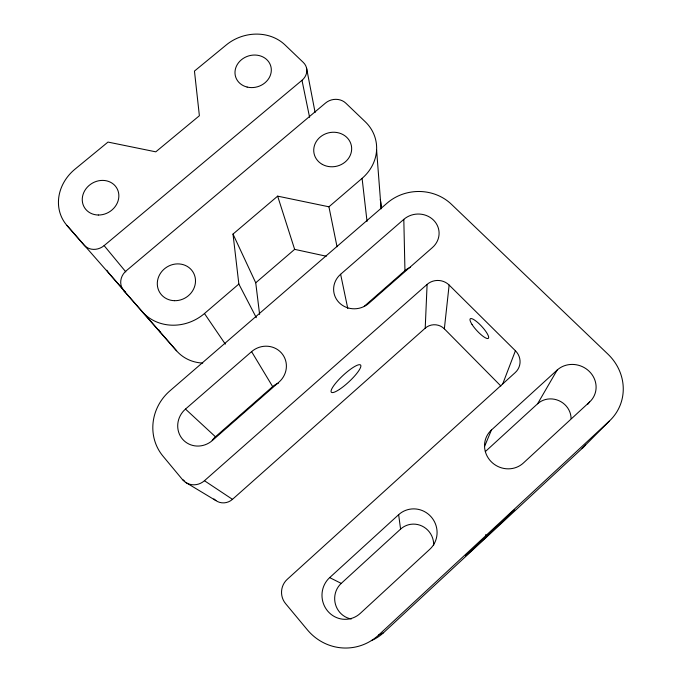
<?xml version="1.0" encoding="UTF-8"?>
<svg xmlns="http://www.w3.org/2000/svg" width="682" height="682" viewBox="0 0 682 682"><rect width="100%" height="100%" fill="white"/><g stroke="black" fill="none" stroke-linecap="round" stroke-linejoin="round"><path stroke-width="1.02" d="M213.918 498.917A13.955 13.393 -58.4 0 0 232.468 499.343L425.21 328.178L427.103 284.403A15.635 14.706 1.2 0 1 449.131 285.042L515.413 350.761A16.24 15.345 15.2 0 1 515.234 372.568L287.224 579.35A17.186 16.513 -87 0 0 285.536 603.561L307.343 629.793A51.943 50.042 82.5 0 0 378.732 634.959L383.548 632.7L582.104 448.483L609.179 421.22A50.187 46.726 22.7 0 0 607.935 354.146L451.39 204.25A45.839 42.403 -3.9 0 0 387.206 203.04L169.903 390.863A47.476 45.106 -46.5 0 0 162.921 456.062L182.426 479.531L184.251 480.631M500.878 386.012L444.349 328.835L449.131 285.042M502.745 383.847L515.413 350.761M484.638 446.309L491.407 430.052L557.151 370.079A23 21.415 22.6 0 1 589.308 371.426A23 21.415 22.6 0 1 589.606 401.988L587.586 404.46M485.337 451.586L537.587 403.787L557.151 370.079M487.025 536.197L514.74 509.718L465.38 556.026L487.025 536.197L485.601 534.662M378.732 634.959L609.179 421.22M589.606 401.988L523.35 463.052A23.06 22.012 29 0 1 491.049 461.535A23.06 22.012 29 0 1 491.407 430.052M329.67 577.611L398.646 514.68A23.299 22.719 57.4 0 1 430.956 516.641A23.299 22.719 57.4 0 1 429.831 549.257L360.275 613.374A23.802 22.932 82.5 0 1 327.82 611.217A23.802 22.932 82.5 0 1 329.67 577.611L341.239 583.391L400.581 529.113A20.119 19.573 60.1 0 1 422.141 526.103A20.119 19.573 60.1 0 1 433.675 545.182M182.426 479.531A16.112 15.328 -54.1 0 0 204.447 480.725L427.103 284.403M212.196 440.444A18.874 18.124 -50.1 0 1 215.452 436.778L272.655 386.617A18.559 17.979 -32.7 0 1 278.409 383.139M364.29 306.278L404.946 270.635A18.295 17.186 -2.1 0 1 410.538 267.267M185.487 409.081L251.59 351.639A21.364 20.451 -30.7 0 1 281.342 352.85A21.364 20.451 -30.7 0 1 279.032 382.056L212.375 440.504A21.756 20.673 -46.4 0 1 182.512 439.131A21.756 20.673 -46.4 0 1 185.487 409.081L215.452 436.778M340.625 274.266L403.812 219.365A21.006 19.437 -3.9 0 1 433.462 220.064A21.006 19.437 -3.9 0 1 432.456 247.515L368.783 303.354A21.091 19.914 -11.1 0 1 339.014 302.51A21.091 19.914 -11.1 0 1 340.625 274.266L347.777 308.486M259.612 314.385L255.733 282.791L294.641 249.356L326.277 256.219M141.933 311.444A45.055 41.457 -31.7 0 0 204.464 313.524L238.853 284.036L233.005 234.079L277.651 196.143L328.929 206.799L362.091 178.36A43.998 39.65 -13 0 0 365.237 121.746L345.834 103.17A14.501 12.907 -12.7 0 0 325.519 103.042L126.264 270.771A14.97 13.64 -34.4 0 0 123.8 290.651L176.578 350.821A39.309 36.785 -32.8 0 0 202.742 363.054M104.124 245.622L301.99 80.306A14.22 12.455 -15.4 0 0 303.345 62.48L284.948 44.867A42.412 37.041 -17.9 0 0 226.322 44.91L194.455 71.081L199.383 115.735L155.794 151.839L107.995 142.078L75.011 169.162A43.529 38.559 -31.3 0 0 66.938 225.435L84.108 245.119A14.706 13.129 -33.6 0 0 104.124 245.622L125.82 271.879M185.393 482.234L215.93 500.622M204.447 480.725L232.468 499.343M66.938 225.435L125.156 291.853L109.828 274.266A38.141 34.526 -32 0 1 106.827 270.208M123.8 290.651L176.578 350.821M204.464 313.524L225.333 344.154M251.59 351.639L272.655 386.617M238.853 284.036L256.313 317.684M233.005 234.079L255.733 282.791M277.651 196.143L294.641 249.356M301.99 80.306L309.594 117.321M328.929 206.799L337.044 246.79M306.568 68.115L315.11 112.496M398.646 514.68L400.581 529.113M362.091 178.36L367.035 221.42M376.6 149.963L381.127 208.845A38.49 35.387 -12.3 0 0 380.266 199.613M403.812 219.365L404.946 270.635M160.492 332.373A13.069 12.123 -35.6 0 1 158.77 329.713M383.548 632.7A44.722 43.051 80.3 0 1 371.358 640.62M425.21 328.178A13.58 12.932 4 0 1 444.349 328.835M585.497 444.911A43.29 40.698 25.8 0 1 582.104 448.483M537.587 403.787A19.838 18.653 25.8 0 1 558.899 400.666A19.838 18.653 25.8 0 1 571.081 418.543M351.256 618.983A20.494 19.727 80.3 0 1 335.459 604.32A20.494 19.727 80.3 0 1 341.239 583.391M174.515 300.694A19.522 17.962 -31.7 0 0 193.807 273.482A19.522 17.962 -31.7 0 0 160.875 272.706A19.522 17.962 -31.7 0 0 174.515 300.694M322.339 164.405A19.062 17.178 -13 0 0 351.639 149.656A19.062 17.178 -13 0 0 324.103 134.482A19.062 17.178 -13 0 0 322.339 164.405M247.114 87.057A18.38 16.053 -17.9 0 0 271.01 67.066A18.38 16.053 -17.9 0 0 241.317 59.837A18.38 16.053 -17.9 0 0 247.114 87.057M98.327 215.018A18.866 16.7 -31.3 0 0 117.406 189.264A18.866 16.7 -31.3 0 0 85.932 188.846A18.866 16.7 -31.3 0 0 98.327 215.018M339.406 389.431A19.957 4.339 -42.9 0 0 360.846 365.569A19.957 4.339 -42.9 0 0 337.658 380.88A19.957 4.339 -42.9 0 0 339.406 389.431M472.063 324.521A13.299 3.214 47.2 0 0 488.048 338.494A13.299 3.214 47.2 0 0 477.877 322.646A13.299 3.214 47.2 0 0 472.063 324.521"/></g></svg>
